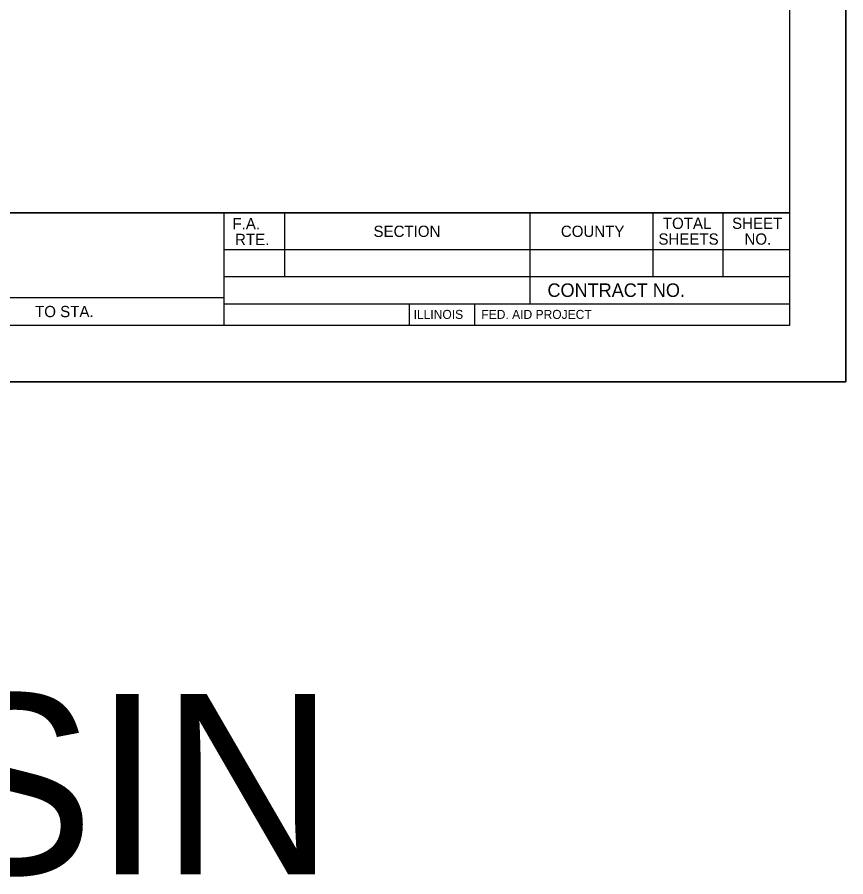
# Model space of a CAD drawing. Extents: x 1344746 to 1345449, y 1153508 to 1154036.
# Drawn here: x 1345302.1 to 1345449.3, y 1153508.3 to 1153660.9 of the extents above; entities that cross this region are included whole.
import ezdxf

# ---------------------------------------------------------------- set-up
doc = ezdxf.new("R2010")
doc.units = 0
for name, color, linetype in [('Level 48', 7, 'Continuous'), ('Sheets_50 Reference Boundary', 7, 'Continuous'), ('Sheets_General Details', 7, 'Continuous'), ('Sheets_Printer Plotting Border', 7, 'Continuous')]:
    doc.layers.add(name, color=color, linetype=linetype)

msp = doc.modelspace()

# ---------------------------------------------------------------- linework, layer by layer
at = {"layer": 'Level 48'}
msp.add_lwpolyline([(1344769.323, 1154036.18), (1345449.323, 1154036.18), (1345449.323, 1153596.18), (1344769.323, 1153596.18)], close=True, dxfattribs=at)
at = {"layer": 'Sheets_50 Reference Boundary'}
msp.add_lwpolyline([(1344809.323, 1154026.176), (1345439.323, 1154026.176), (1345439.323, 1153626.18), (1344809.323, 1153626.18)], close=True, dxfattribs=at)
at = {"layer": 'Sheets_General Details'}
for p, q in [((1345449.323, 1153596.18), (1345449.323, 1154036.18)), ((1344809.323, 1153626.18), (1345439.323, 1153626.18)), ((1345338.808, 1153626.18), (1345338.808, 1153606.18)), ((1345349.611, 1153626.18), (1345349.611, 1153614.876)), ((1345393.211, 1153626.18), (1345393.211, 1153610.076)), ((1345415.052, 1153626.18), (1345415.052, 1153614.876)), ((1345427.469, 1153626.18), (1345427.469, 1153614.876)), ((1345338.808, 1153619.676), (1345439.323, 1153619.676)), ((1345338.808, 1153614.876), (1345439.323, 1153614.876)), ((1345184.808, 1153611.18), (1345338.808, 1153611.18)), ((1345338.808, 1153610.076), (1345439.323, 1153610.076)), ((1345371.752, 1153610.076), (1345371.752, 1153606.18)), ((1345383.352, 1153610.076), (1345383.352, 1153606.18)), ((1345449.323, 1153596.18), (1344769.323, 1153596.18))]:
    msp.add_line(p, q, dxfattribs=at)
msp.add_lwpolyline([(1344809.323, 1154026.18), (1345439.323, 1154026.18), (1345439.323, 1153606.18), (1344809.323, 1153606.18)], close=True, dxfattribs=at)
at = {"layer": 'Sheets_Printer Plotting Border'}
msp.add_lwpolyline([(1344769.323, 1153596.18), (1345449.323, 1153596.18), (1345449.323, 1154036.18), (1344769.323, 1154036.18)], close=True, dxfattribs=at)

# ---------------------------------------------------------------- texts
at = {"layer": 'Sheets_General Details'}
for s, height, p in [('F.A.  ', 2, (1345340.352, 1153623.279)), ('TOTAL', 1.9996, (1345416.82, 1153623.351)), ('SHEET', 1.9996, (1345429.113, 1153623.351)), ('SECTION', 1.9996, (1345365.412, 1153621.926)), ('COUNTY', 1.9996, (1345398.699, 1153621.926)), ('RTE.', 2, (1345340.815, 1153620.479)), ('SHEETS', 1.9996, (1345416.033, 1153620.551)), ('NO.', 1.9996, (1345431.317, 1153620.551)), ('CONTRACT NO.      ', 2.4, (1345396.318, 1153611.275)), ('TO STA.', 2, (1345305.287, 1153607.679)), ('ILLINOIS', 1.6, (1345372.538, 1153607.369)), ('FED. AID PROJECT', 1.6, (1345384.57, 1153607.369)), ('TEMPORARY STILLING BASIN', 31.99993, (1344745.054, 1153508.753))]:
    msp.add_text(s, height=height, dxfattribs=at).set_placement(p)

doc.saveas('drawing.dxf')
